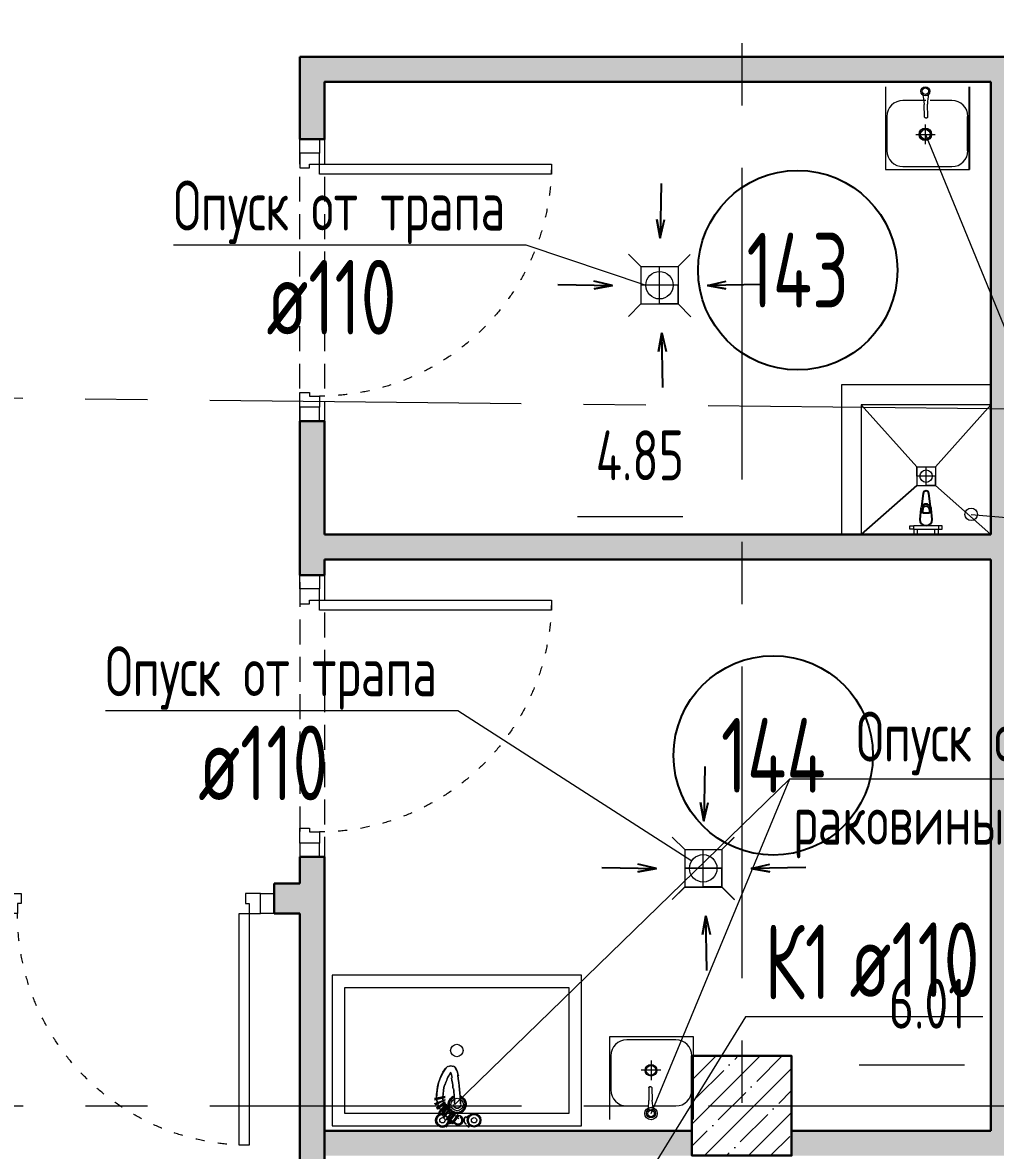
# Model space of a CAD drawing. Header units: millimetres. Extents: x -8689834 to 9420486, y -73560 to 166298.
# Drawn here: x -209120 to -205216, y 100422 to 104946 of the extents above; entities that cross this region are included whole.
import ezdxf
from ezdxf import colors
from ezdxf.entities.mleader import LeaderData, LeaderLine
from ezdxf.enums import TextEntityAlignment as Align
from ezdxf.math import Vec2, Vec3

# ---------------------------------------------------------------- set-up
doc = ezdxf.new("R2010")
doc.units = ezdxf.units.MM
doc.header["$MEASUREMENT"] = 0
for name, pattern in [('ACAD_ISO03W100', [30, 12, -18]), ('ADSK_Штриховая_ш2 п1', [3, 2, -1]), ('CENTER', [2, 1.25, -0.25, 0.25, -0.25])]:
    doc.linetypes.add(name, pattern=pattern)
doc.layers.get('0').update_dxf_attribs({"color": 250, "lineweight": 9})
for name, color, linetype, lineweight in [('АР_Двери', 175, 'Continuous', 18), ('АР_Колонны', 250, 'Continuous', 30), ('АР_Колонны Штрих', 250, 'Continuous', 5), ('АР_Маркер экспликации', 239, 'Continuous', 13), ('АР_Номер помещения', 1, 'Continuous', 25), ('АР_Оси', 195, 'Continuous', 9), ('АР_Отметки', 250, 'Continuous', 15), ('АР_Перегородки газоблок', 165, 'Continuous', 30), ('АР_Перегородки газоблок_Штрих', 165, 'Continuous', 5), ('АР_Помещения_площадь', 19, 'Continuous', 9), ('АР_тонкая линия', 250, 'Continuous', 0), ('ВК_канализация', 32, 'Continuous', 15), ('ТХ_пищеблок', 30, 'Continuous', 20)]:
    doc.layers.add(name, color=color, linetype=linetype, lineweight=lineweight)
for name, color, linetype in [('АР_Кровля дорожки', 245, 'Continuous'), ('Архитектура', 251, 'Continuous'), ('Строит. поддон', 7, 'Continuous'), ('ТХ_ВК_оборуд.ТХ', 250, 'Continuous'), ('ТХ_ВК_трапы', 5, 'Continuous')]:
    doc.layers.add(name, color=color, linetype=linetype)
doc.styles.add('ISOCPEUR', font='isocpeur.ttf', dxfattribs={"width": 0.7})
doc.styles.get("Standard").update_dxf_attribs({"font": 'isocpeur.ttf', "width": 0.7})
pattern_1 = [(50, (0, 0), (215.17805, -18.82564), [22.5, -247.5]), (355, (0, 0), (-41.6254, 225.65764), [18, -198]), (100.45144, (17.93, -1.57), (173.55265, 206.832), [19.12206, -210.34263]), (46.1842, (0, 60), (320.1724, -49.65578), [33.75, -371.25]), (96.63564, (26.68, 55.86), (280.3986, 292.2356), [28.6831, -315.51413]), (351.18416, (0, 60), (280.3986, 292.2356), [27, -297]), (21, (30, 45), (179.07212, -120.78567), [22.5, -247.5]), (326, (30, 45), (72.9946, 217.54501), [18, -198]), (71.45144, (44.92, 34.93), (252.06671, 96.75935), [19.12206, -210.34263]), (37.5, (0, 0), (3.647957, 99.868156), [0, -195.6, 0, -201, 0, -198.75]), (7.5, (0, 0), (78.92086, 118.323514), [0, -114.6, 0, -191.1, 0, -75.75]), (327.5, (-66.9, 0), (160.14673, -6.766462), [0, -75, 0, -234, 0, -310.5]), (317.5, (-96.9, 0), (174.95585, 30.031495), [0, -97.5, 0, -155.4, 0, -220.5])]

# ---------------------------------------------------------------- blocks, each defined once
blk = doc.blocks.new('*U373')
blk.add_lwpolyline([(-100, 80), (-100, 1010), (-140, 1010), (-140, 80)], close=True)
for points in [[(-1130, 0), (-1130, 80), (-1075, 80), (-1075, 0), (-1130, 0)], [(-1075, 80), (-1075, 0), (-1015, 0), (-1015, 40), (-1030, 40), (-1030, 80), (-1075, 80)], [(-55, 80), (-55, 0), (-115, 0), (-115, 40), (-100, 40), (-100, 80), (-55, 80)], [(0, 0), (0, 80), (-55, 80), (-55, 0), (0, 0)]]:
    blk.add_lwpolyline(points)
at = {"linetype": 'ACAD_ISO03W100', "ltscale": 3}
blk.add_arc((-100, 80), 930, 90, 180, dxfattribs=at)
blk = doc.blocks.new('*U55')
at = {"layer": 'АР_Номер помещения', "color": 7}
blk.add_circle((6639.8, 1841.2), 400, dxfattribs=at)
at = {"layer": 'АР_Помещения_площадь', "color": 7}
blk.add_line((8807.7, 1562.7), (8385.3, 1562.7), dxfattribs=at)
at = {"color": 7, "style": 'ISOCPEUR', "width": 0.7, "flags": 1}
blk.add_attdef('КАТЕГОРИЯ', (-499.2, -2092.2), '', height=250, dxfattribs=at)
at = {"layer": 'АР_Номер помещения', "color": 7, "style": 'ISOCPEUR', "width": 0.7}
blk.add_attdef('НОМЕР_ПОМЕЩЕНИЯ', text='', height=300, dxfattribs=at).set_placement((6639.8, 1841.2), align=Align.MIDDLE_CENTER)
at = {"layer": 'АР_Помещения_площадь', "color": 7, "style": 'ISOCPEUR', "width": 0.7}
blk.add_attdef('ПЛОЩАДЬ_ПОМЕЩЕНИЯ', text='', height=200, dxfattribs=at).set_placement((8812.6, 1809.2), align=Align.MIDDLE_RIGHT)
at = {"layer": 'АР_Помещения_площадь', "color": 7, "lineweight": 30, "width": 0.7, "flags": 104}
blk.add_attdef('ИМЯ_ПОМЕЩЕНИЯ', text='', height=100, dxfattribs=at).set_placement((157.6, 1217.1), align=Align.MIDDLE_CENTER)
blk = doc.blocks.new('*U56')
at = {"layer": 'АР_Номер помещения', "color": 7}
blk.add_circle((-7943.3, 3244.8), 400, dxfattribs=at)
at = {"layer": 'АР_Помещения_площадь', "color": 7}
blk.add_line((-7176, 2002.3), (-7598.4, 2002.3), dxfattribs=at)
at = {"color": 7, "style": 'ISOCPEUR', "width": 0.7, "flags": 1}
blk.add_attdef('КАТЕГОРИЯ', (-499.2, -2092.2), '', height=250, dxfattribs=at)
at = {"layer": 'АР_Номер помещения', "color": 7, "style": 'ISOCPEUR', "width": 0.7}
blk.add_attdef('НОМЕР_ПОМЕЩЕНИЯ', text='', height=300, dxfattribs=at).set_placement((-7943.3, 3244.8), align=Align.MIDDLE_CENTER)
at = {"layer": 'АР_Помещения_площадь', "color": 7, "style": 'ISOCPEUR', "width": 0.7}
blk.add_attdef('ПЛОЩАДЬ_ПОМЕЩЕНИЯ', text='', height=200, dxfattribs=at).set_placement((-7171.2, 2248.8), align=Align.MIDDLE_RIGHT)
at = {"layer": 'АР_Помещения_площадь', "color": 7, "lineweight": 30, "width": 0.7, "flags": 104}
blk.add_attdef('ИМЯ_ПОМЕЩЕНИЯ', text='', height=100, dxfattribs=at).set_placement((157.6, 1217.1), align=Align.MIDDLE_CENTER)
blk = doc.blocks.new('*U57')
at = {"layer": 'АР_Номер помещения', "color": 7}
blk.add_circle((-7168.2, 4654.6), 400, dxfattribs=at)
at = {"layer": 'АР_Помещения_площадь', "color": 7}
blk.add_line((-7629.3, 3665.4), (-8051.6, 3665.4), dxfattribs=at)
at = {"color": 7, "style": 'ISOCPEUR', "width": 0.7, "flags": 1}
blk.add_attdef('КАТЕГОРИЯ', (-499.2, -2092.2), '', height=250, dxfattribs=at)
at = {"layer": 'АР_Номер помещения', "color": 7, "style": 'ISOCPEUR', "width": 0.7}
blk.add_attdef('НОМЕР_ПОМЕЩЕНИЯ', text='', height=300, dxfattribs=at).set_placement((-7168.2, 4654.6), align=Align.MIDDLE_CENTER)
at = {"layer": 'АР_Помещения_площадь', "color": 7, "style": 'ISOCPEUR', "width": 0.7}
blk.add_attdef('ПЛОЩАДЬ_ПОМЕЩЕНИЯ', text='', height=200, dxfattribs=at).set_placement((-7624.4, 3911.9), align=Align.MIDDLE_RIGHT)
at = {"layer": 'АР_Помещения_площадь', "color": 7, "lineweight": 30, "width": 0.7, "flags": 104}
blk.add_attdef('ИМЯ_ПОМЕЩЕНИЯ', text='', height=100, dxfattribs=at).set_placement((157.6, 1217.1), align=Align.MIDDLE_CENTER)
blk = doc.blocks.new('_DotSmall')
at = {"color": 0, "linetype": 'ByBlock', "const_width": 0.5}
blk.add_lwpolyline([(-0.0625, 0, 1), (0.0625, 0, 1)], format="xyb", close=True, dxfattribs=at)
blk = doc.blocks.new('Трап ТХ')
at = {"layer": 'ТХ_ВК_трапы', "color": 5, "lineweight": 0}
for p, q in [((305243.2, -196674.3), (305292.9, -196724.5)), ((305491.2, -196675.5), (305442.2, -196724.5)), ((305292.9, -196724.5), (305292.9, -196874.5)), ((305292.9, -196724.5), (305442.2, -196724.5)), ((305367.6, -196874.5), (305367.6, -196724.5)), ((305442.2, -196724.5), (305442.2, -196874.5)), ((305442.2, -196799.5), (305292.9, -196799.5)), ((305442.2, -196874.5), (305442.2, -196799.5)), ((305243.2, -196924.3), (305292.9, -196874.5)), ((305292.9, -196874.5), (305442.2, -196874.5)), ((305442.2, -196874.5), (305367.6, -196874.5)), ((305493.2, -196925.5), (305442.2, -196874.5))]:
    blk.add_line(p, q, dxfattribs=at)
blk = doc.blocks.new('A$C985b353d')
at = {"layer": 'ТХ_ВК_трапы', "ltscale": 100}
for p, q in [((6.4, 408.7), (2.2, 189.2)), ((2.2, 189.2), (-11.2, 263.5)), ((-11.2, 263.5), (2.2, 189.2)), ((2.2, 189.2), (19.8, 264.3)), ((-407.4, 3.3), (-187.9, -0.9)), ((-187.9, -0.9), (-263, 16.7)), ((192.3, -0.9), (267.4, 16.7)), ((411.8, 3.3), (192.3, -0.9)), ((-187.9, -0.9), (-262.2, -14.3)), ((-262.2, -14.3), (-187.9, -0.9)), ((192.3, -0.9), (266.6, -14.3)), ((266.6, -14.3), (192.3, -0.9)), ((9.7, -190.8), (-3.8, -265.2)), ((-3.8, -265.2), (9.7, -190.8)), ((13.8, -410.3), (9.7, -190.8)), ((9.7, -190.8), (27.3, -265.9))]:
    blk.add_line(p, q, dxfattribs=at)
blk = doc.blocks.new('смеситель короткий')
for p, q in [((42, 21), (0, 25)), ((24.9, 13.6), (39.8, 13.6)), ((24.9, -13.6), (24.9, 13.6)), ((104.4, 11.1), (51.5, 17.7)), ((0, -25), (42, -21)), ((39.8, -13.6), (24.9, -13.6)), ((51.5, -17.7), (104.4, -11.1))]:
    blk.add_line(p, q)
for centre, major_axis, start_param, end_param in [((0, 0), (-17.7, 17.7), -0.785398, 2.356194), ((39.8, 0), (9.62, 9.62), 3.926991, 7.068583), ((40.1, 0), (-14.9, 14.9), -1.35736, -0.875625), ((40.1, 0), (14.9, 14.9), 4.498953, 6.496621), ((103, 0), (7.91, 7.91), 4.051589, 6.943986), ((40.1, 0), (14.9, 14.9), 4.017217, 4.498953)]:
    blk.add_ellipse(centre, major_axis=major_axis, ratio=1, start_param=start_param, end_param=end_param)
blk = doc.blocks.new('Подложка')
at = {"layer": 'АР_Колонны Штрих', "ltscale": 100}
h = blk.add_hatch(dxfattribs=at)
h.set_pattern_fill('ANSI35', scale=500)
h.set_pattern_definition([(45, (-1163486.01, 140672.16), (-88.388348, 88.388348), []), (45, (-1163397.63, 140672.16), (-88.388348, 88.388348), [156.25, -31.25, 0, -31.25])])
h.paths.add_polyline_path([(-206033.92, 100800.68), (-206433.92, 100800.68), (-206433.92, 100400.68), (-206033.92, 100400.68)])
at = {"layer": 'АР_Перегородки газоблок_Штрих', "ltscale": 100}
h = blk.add_hatch(dxfattribs=at)
h.set_pattern_fill('AR-CONC', scale=30)
h.set_pattern_definition(pattern_1)
h.paths.add_polyline_path([(-204369.88, 104807.72), (-204613.1, 104807.72), (-206233.92, 104807.72), (-206233.92, 104707.72), (-205234.39, 104707.72), (-205234.39, 103398.13), (-205134.39, 103397.07), (-205134.39, 104707.72), (-204369.88, 104707.72)])
h.paths.add_polyline_path([(-206233.92, 104807.72), (-208007.68, 104807.72), (-208007.65, 104477.32), (-207907.65, 104477.33), (-207907.67, 104707.72), (-206233.92, 104707.72)])
h.paths.add_polyline_path([(-206233.92, 102892.19), (-207907.68, 102892.19), (-207907.68, 103347.32), (-208007.68, 103347.32), (-208007.68, 102729.03), (-207907.68, 102729.03), (-207907.68, 102792.19), (-206233.92, 102792.19)])
h.paths.add_polyline_path([(-205134.39, 103397.07), (-205234.39, 103398.13), (-205234.38, 102892.19), (-206233.92, 102892.19), (-206233.92, 102792.19), (-205234.38, 102792.19), (-205234.38, 100500.68), (-205134.38, 100500.68)])
h = blk.add_hatch(dxfattribs=at)
h.set_pattern_fill('AR-CONC', scale=30)
h.set_pattern_definition(pattern_1)
h.paths.add_polyline_path([(-207907.67, 101599.03), (-208007.65, 101599.03), (-208007.67, 101492.43), (-208110.02, 101492.43), (-208110.02, 101372.43), (-208007.67, 101372.43), (-208007.66, 99600.68), (-211914.02, 99600.68), (-211914.05, 99480.68), (-208007.55, 99480.68), (-208007.65, 97939.71), (-207907.65, 97939.71), (-207907.66, 100400.68), (-206433.92, 100400.68), (-206433.92, 100500.68), (-207907.66, 100500.68)])
h = blk.add_hatch(dxfattribs=at)
h.set_pattern_fill('AR-CONC', scale=30)
h.set_pattern_definition(pattern_1)
h.paths.add_polyline_path([(-200433.92, 100500.68), (-203233.82, 100500.68), (-203233.92, 99100.68), (-203148.07, 99100.68), (-203148.08, 100400.68), (-200433.92, 100400.68)])
h.paths.add_polyline_path([(-203233.82, 100500.68), (-206033.92, 100500.68), (-206033.92, 100400.68), (-203268.08, 100400.68), (-203268.04, 99800.68), (-203268.04, 99100.68), (-203233.92, 99100.68)])
h.paths.add_polyline_path([(-203148.07, 99100.68), (-203268.05, 99100.68), (-203268.04, 96390.68), (-204900.88, 96390.65), (-204900.92, 96270.65), (-203063.98, 96270.68), (-203063.98, 96350.68), (-203063.88, 96390.68), (-203148.04, 96390.68)])
at = {"layer": 'АР_Колонны', "color": 7, "ltscale": 100}
blk.add_lwpolyline([(-206433.92, 100800.68), (-206033.92, 100800.68), (-206033.92, 100400.68), (-206433.92, 100400.68)], close=True, dxfattribs=at)
at = {"layer": 'АР_Оси', "color": 7, "linetype": 'CENTER', "ltscale": 1000}
for p, q in [((-206233.92, 134363.15), (-206233.92, 78630.8)), ((-224367.61, 103600.68), (-196974.04, 103310.68)), ((-224367.61, 100600.68), (-141189.21, 100600.68))]:
    blk.add_line(p, q, dxfattribs=at)
at = {"layer": 'АР_Перегородки газоблок', "color": 7, "ltscale": 100}
for p, q in [((-208007.68, 102729.03), (-207907.68, 102729.03)), ((-208007.67, 101599.03), (-207907.67, 101599.03))]:
    blk.add_line(p, q, dxfattribs=at)
for points in [[(-208007.65, 104477.32), (-208007.68, 104807.72)], [(-208007.68, 104807.72), (-204369.88, 104807.72)], [(-205234.39, 104707.72), (-207907.67, 104707.72), (-207907.65, 104477.33), (-208007.65, 104477.32)], [(-205234.38, 102892.19), (-205234.39, 104707.72)], [(-208007.68, 102729.03), (-208007.68, 103347.32)], [(-208007.68, 103347.32), (-207907.68, 103347.32)], [(-207907.68, 102892.19), (-207907.68, 103347.32)], [(-208007.68, 102892.19), (-208007.68, 102892.19)], [(-207907.68, 102892.19), (-205234.38, 102892.19)], [(-208007.68, 102792.19), (-208007.68, 102792.19)], [(-207907.68, 102729.03), (-207907.68, 102792.19)], [(-207907.68, 102792.19), (-205234.38, 102792.19)], [(-205234.38, 100500.68), (-205234.38, 102792.19)], [(-208007.67, 101492.43), (-208007.67, 101599.03)], [(-207907.67, 101328.24), (-207907.67, 101599.03)], [(-208110.02, 101372.43), (-208110.02, 101492.43)], [(-208110.02, 101492.43), (-208007.67, 101492.43)], [(-208110.02, 101372.43), (-208007.67, 101372.43)], [(-208007.66, 99600.68), (-208007.67, 101372.43)], [(-207907.66, 99452.38), (-207907.67, 101372.43)], [(-206433.92, 100500.68), (-207907.66, 100500.68)], [(-206033.92, 100500.68), (-205234.38, 100500.68)]]:
    blk.add_lwpolyline(points, dxfattribs=at)
at = {"layer": 'АР_тонкая линия', "color": 7, "linetype": 'ADSK_Штриховая_ш2 п1', "ltscale": 50}
for points in [[(-208007.78, 104477.32), (-208007.79, 103347.32)], [(-207907.65, 104477.33), (-207907.64, 103347.32)], [(-208007.65, 102701.52), (-208007.65, 101599.03)], [(-207907.68, 102729.03), (-207907.67, 101599.03)]]:
    blk.add_lwpolyline(points, dxfattribs=at)
at = {"layer": 'Архитектура', "color": 7, "lineweight": 25, "transparency": 33554684}
for p, q in [((-205320.45, 104355.72), (-205320.45, 104687.72)), ((-205326.45, 104431.72), (-205326.45, 104568.72))]:
    blk.add_line(p, q, dxfattribs=at)
at = {"layer": 'Строит. поддон', "color": 7, "lineweight": 0}
for p, q in [((-205834.38, 103492.19), (-205834.38, 102892.19)), ((-205234.38, 103492.19), (-205834.38, 103492.19)), ((-205559.59, 102926.41), (-205543.96, 102926.44)), ((-205559.57, 102913.38), (-205559.59, 102926.41)), ((-205543.96, 102927.74), (-205503.28, 102927.82)), ((-205543.93, 102912.11), (-205543.96, 102927.74)), ((-205503.28, 102927.82), (-205444.95, 102927.94)), ((-205444.95, 102927.94), (-205444.92, 102912.31)), ((-205429.31, 102926.67), (-205444.95, 102926.64)), ((-205429.29, 102913.64), (-205429.31, 102926.67)), ((-205543.93, 102913.41), (-205559.57, 102913.38)), ((-205444.92, 102912.31), (-205543.93, 102912.11)), ((-205543.93, 102912.11), (-205543.88, 102892.19)), ((-205528.25, 102892.22), (-205528.3, 102912.14)), ((-205460.55, 102912.27), (-205460.51, 102892.19)), ((-205444.92, 102913.61), (-205429.29, 102913.64)), ((-205444.88, 102892.22), (-205444.92, 102912.31))]:
    blk.add_line(p, q, dxfattribs=at)
blk.add_lwpolyline([(-205754.39, 103412.19), (-205531.89, 103163.76), (-205456.89, 103163.76), (-205234.39, 103412.18), (-205456.89, 103163.76), (-205456.89, 103089.13), (-205234.38, 102892.19), (-205456.89, 103089.13), (-205456.89, 103126.45), (-205531.89, 103126.45), (-205531.89, 103163.76), (-205531.89, 103089.13), (-205754.39, 102892.19), (-205531.89, 103089.13), (-205456.89, 103089.13), (-205494.39, 103089.13), (-205494.39, 103163.76)], dxfattribs=at)
blk.add_lwpolyline([(-205754.39, 103412.19), (-205754.39, 102892.19), (-205234.38, 102892.19), (-205234.38, 103412.19)], close=True, dxfattribs=at)
blk.add_circle((-205494.39, 103126.45, 0), 25, dxfattribs=at)
at = {"layer": 'ТХ_пищеблок', "color": 7}
for p, q in [((-205657.45, 104687.72), (-205657.45, 104355.72)), ((-205508.82, 104656.19, 5.12), (-205507.29, 104652.88, 5.12)), ((-205508.82, 104656.19, 5.12), (-205507.29, 104652.88, 5.12)), ((-205507.32, 104653.02, 5.12), (-205505.86, 104647.15, 5.12)), ((-205505.86, 104647.15, 5.12), (-205504.51, 104639.21, 5.12)), ((-205486.65, 104648.31, 5.12), (-205487.55, 104640.29, 5.12)), ((-205485.53, 104654.25, 5.12), (-205486.65, 104648.31, 5.12)), ((-205484.22, 104657.5, 5.12), (-205485.55, 104654.11, 5.12)), ((-205320.45, 104355.72), (-205320.45, 104687.72)), ((-205494.85, 104632.72), (-205587.45, 104632.72)), ((-205504.52, 104639.28, 5.12), (-205503.22, 104628.96, 5.12)), ((-205503.22, 104628.96, 5.12), (-205502.01, 104617.6, 5.12)), ((-205501.89, 104616.61, 5.12), (-205502.01, 104617.6, 5.12)), ((-205501.89, 104616.61, 5.12), (-205502.01, 104617.6, 5.12)), ((-205501.87, 104616.55, 5.12), (-205501.89, 104616.61, 5.12)), ((-205500.47, 104567.22, 5.12), (-205501.89, 104616.61, 5.12)), ((-205488.53, 104629.38, 5.12), (-205489.09, 104617.97, 5.12)), ((-205487.76, 104567.58, 5.12), (-205489.09, 104617.97, 5.12)), ((-205487.76, 104567.58, 5.12), (-205489.09, 104617.97, 5.12)), ((-205487.54, 104640.37, 5.12), (-205488.53, 104629.38, 5.12)), ((-205390.45, 104632.72), (-205477.73, 104632.72)), ((-205651.45, 104568.72), (-205651.45, 104431.72)), ((-205500.15, 104566.27, 5.12), (-205500.47, 104567.22, 5.12)), ((-205500.15, 104566.27, 5.12), (-205500.47, 104567.22, 5.12)), ((-205499.65, 104565.38, 5.12), (-205500.15, 104566.27, 5.12)), ((-205499.65, 104565.38, 5.12), (-205500.15, 104566.27, 5.12)), ((-205498.95, 104564.54, 5.12), (-205499.65, 104565.38, 5.12)), ((-205498.14, 104563.86, 5.12), (-205498.95, 104564.54, 5.12)), ((-205498.14, 104563.86, 5.12), (-205498.95, 104564.54, 5.12)), ((-205497.21, 104563.32, 5.12), (-205498.14, 104563.86, 5.12)), ((-205497.21, 104563.32, 5.12), (-205498.14, 104563.86, 5.12)), ((-205496.16, 104562.92, 5.12), (-205497.21, 104563.32, 5.12)), ((-205496.16, 104562.92, 5.12), (-205497.21, 104563.32, 5.12)), ((-205496.05, 104562.88, 5.12), (-205496.6, 104563.2, 5.12)), ((-205495.27, 104562.58, 5.12), (-205496.05, 104562.88, 5.12)), ((-205494.7, 104562.66, 5.12), (-205495.78, 104562.88, 5.12)), ((-205494.7, 104562.66, 5.12), (-205495.78, 104562.88, 5.12)), ((-205494.44, 104562.41, 5.12), (-205495.27, 104562.58, 5.12)), ((-205493.59, 104562.61, 5.12), (-205494.7, 104562.66, 5.12)), ((-205493.59, 104562.61, 5.12), (-205494.7, 104562.66, 5.12)), ((-205493.59, 104562.36, 5.12), (-205494.44, 104562.41, 5.12)), ((-205492.49, 104562.72, 5.12), (-205493.59, 104562.61, 5.12)), ((-205492.49, 104562.72, 5.12), (-205493.59, 104562.61, 5.12)), ((-205492.74, 104562.45, 5.12), (-205493.59, 104562.36, 5.12)), ((-205491.92, 104562.67, 5.12), (-205492.74, 104562.45, 5.12)), ((-205491.43, 104563.01, 5.12), (-205492.49, 104562.72, 5.12)), ((-205491.43, 104563.01, 5.12), (-205492.49, 104562.72, 5.12)), ((-205491.15, 104563.02, 5.12), (-205491.92, 104562.67, 5.12)), ((-205490.79, 104563.5, 5.12), (-205491.81, 104563.04, 5.12)), ((-205490.79, 104563.5, 5.12), (-205491.81, 104563.04, 5.12)), ((-205490.62, 104563.37, 5.12), (-205491.15, 104563.02, 5.12)), ((-205489.89, 104564.09, 5.12), (-205490.79, 104563.5, 5.12)), ((-205489.89, 104564.09, 5.12), (-205490.79, 104563.5, 5.12)), ((-205489.12, 104564.82, 5.12), (-205489.89, 104564.09, 5.12)), ((-205489.12, 104564.82, 5.12), (-205489.89, 104564.09, 5.12)), ((-205488.47, 104565.7, 5.12), (-205489.12, 104564.82, 5.12)), ((-205488.02, 104566.61, 5.12), (-205488.47, 104565.7, 5.12)), ((-205487.76, 104567.58, 5.12), (-205488.02, 104566.61, 5.12)), ((-205487.76, 104567.58, 5.12), (-205488.02, 104566.61, 5.12)), ((-205326.45, 104431.72), (-205326.45, 104568.72)), ((-205497.21, 104458.32, 5.12), (-205497.29, 104536.63, 5.12)), ((-205535.94, 104497.1, 5.12), (-205457.63, 104497.18, 5.12)), ((-205657.45, 104355.72), (-205320.45, 104355.72)), ((-205587.45, 104367.72), (-205390.45, 104367.72)), ((-206427.92, 100877.01), (-206764.92, 100877.01)), ((-206764.92, 100877.01), (-206764.92, 100545.01)), ((-206497.92, 100865.01), (-206694.92, 100865.01)), ((-206427.92, 100545.01), (-206427.92, 100877.01)), ((-206758.92, 100801.01), (-206758.92, 100664.01)), ((-206433.92, 100664.01), (-206433.92, 100801.01)), ((-206597.98, 100781.88), (-206597.89, 100703.56)), ((-206559.25, 100743.1), (-206637.56, 100743.01)), ((-206607.42, 100672.61), (-206607.16, 100673.58)), ((-206607.42, 100672.61), (-206607.16, 100673.58)), ((-206607.42, 100672.61), (-206606.1, 100622.22)), ((-206607.42, 100672.61), (-206606.1, 100622.22)), ((-206607.16, 100673.58), (-206606.71, 100674.5)), ((-206606.72, 100674.5), (-206606.06, 100675.38)), ((-206606.06, 100675.38), (-206605.29, 100676.1)), ((-206606.06, 100675.38), (-206605.29, 100676.1)), ((-206605.29, 100676.1), (-206604.39, 100676.7)), ((-206605.29, 100676.1), (-206604.39, 100676.7)), ((-206604.56, 100676.83), (-206604.03, 100677.18)), ((-206604.39, 100676.7), (-206603.37, 100677.15)), ((-206604.39, 100676.7), (-206603.37, 100677.15)), ((-206604.03, 100677.18), (-206603.27, 100677.52)), ((-206603.76, 100677.19), (-206602.69, 100677.47)), ((-206603.76, 100677.19), (-206602.69, 100677.47)), ((-206603.27, 100677.52), (-206602.45, 100677.74)), ((-206602.69, 100677.47), (-206601.59, 100677.59)), ((-206602.69, 100677.47), (-206601.59, 100677.59)), ((-206602.45, 100677.74), (-206601.6, 100677.83)), ((-206601.6, 100677.83), (-206600.75, 100677.79)), ((-206601.59, 100677.59), (-206600.49, 100677.54)), ((-206601.59, 100677.59), (-206600.49, 100677.54)), ((-206600.75, 100677.79), (-206599.92, 100677.62)), ((-206600.49, 100677.54), (-206599.41, 100677.31)), ((-206600.49, 100677.54), (-206599.41, 100677.31)), ((-206599.92, 100677.62), (-206599.13, 100677.32)), ((-206599.13, 100677.32), (-206598.58, 100677)), ((-206599.02, 100677.28), (-206597.98, 100676.88)), ((-206599.02, 100677.28), (-206597.98, 100676.88)), ((-206597.98, 100676.88), (-206597.05, 100676.34)), ((-206597.98, 100676.88), (-206597.05, 100676.34)), ((-206597.05, 100676.34), (-206596.24, 100675.66)), ((-206597.05, 100676.34), (-206596.24, 100675.66)), ((-206596.24, 100675.66), (-206595.53, 100674.82)), ((-206595.54, 100674.82), (-206595.04, 100673.93)), ((-206595.54, 100674.82), (-206595.04, 100673.93)), ((-206595.04, 100673.93), (-206594.72, 100672.98)), ((-206595.04, 100673.93), (-206594.72, 100672.98)), ((-206594.72, 100672.98), (-206593.3, 100623.59)), ((-206606.65, 100610.81), (-206606.1, 100622.22)), ((-206593.31, 100623.65), (-206593.3, 100623.59)), ((-206593.3, 100623.59), (-206593.17, 100622.6)), ((-206593.3, 100623.59), (-206593.17, 100622.6)), ((-206591.96, 100611.23), (-206593.17, 100622.59)), ((-206694.92, 100600.01), (-206607.63, 100600.01)), ((-206610.97, 100582.7), (-206609.63, 100586.09)), ((-206609.66, 100585.95), (-206608.54, 100591.89)), ((-206608.54, 100591.89), (-206607.64, 100599.9)), ((-206607.64, 100599.83), (-206606.65, 100610.81)), ((-206590.67, 100600.92), (-206591.96, 100611.23)), ((-206589.32, 100593.05), (-206590.68, 100600.99)), ((-206590.51, 100600.01), (-206497.92, 100600.01)), ((-206587.86, 100587.18), (-206589.32, 100593.05)), ((-206586.37, 100584.01), (-206587.9, 100587.32)), ((-206586.37, 100584.01), (-206587.9, 100587.32))]:
    blk.add_line(p, q, dxfattribs=at)
at = {"layer": 'ТХ_пищеблок', "color": 7, "lineweight": 0, "elevation": -38.25}
for points in [[(-207877.31, 101124.2), (-207877.31, 100520.68), (-206876.73, 100520.68), (-206876.73, 101124.2)], [(-207827.31, 101074.2), (-207827.31, 100570.68), (-206926.73, 100570.68), (-206926.73, 101074.2)], [(-207424.45, 100637.79), (-207466.76, 100629.33)], [(-207466.76, 100625.1), (-207424.45, 100633.56)], [(-207424.45, 100625.1), (-207466.76, 100608.17), (-207424.45, 100625.1), (-207462.53, 100603.94)], [(-207424.45, 100616.64), (-207458.3, 100591.25)], [(-207432.91, 100629.33), (-207432.91, 100625.1)], [(-207432.91, 100620.87), (-207432.91, 100616.64), (-207428.68, 100612.4), (-207432.91, 100616.64)], [(-207454.07, 100587.02), (-207424.45, 100612.4)], [(-207420.22, 100608.17), (-207449.84, 100574.32)], [(-207445.6, 100574.32), (-207415.99, 100603.94)], [(-207415.99, 100599.71), (-207441.37, 100565.86)], [(-207437.14, 100561.63), (-207411.75, 100595.48)], [(-207407.52, 100587.02), (-207432.91, 100553.17)], [(-207428.68, 100608.17), (-207428.68, 100603.94), (-207424.45, 100599.71), (-207420.22, 100595.48), (-207420.22, 100591.25), (-207420.22, 100595.48), (-207424.45, 100599.71), (-207428.68, 100603.94)], [(-207428.68, 100553.17), (-207403.29, 100587.02)], [(-207394.83, 100578.55), (-207420.22, 100544.71)], [(-207415.99, 100587.02), (-207411.75, 100587.02), (-207411.75, 100582.79), (-207411.75, 100587.02)], [(-207415.99, 100544.71), (-207390.6, 100578.55)], [(-207386.37, 100574.32), (-207411.75, 100536.24)], [(-207407.52, 100578.55), (-207403.29, 100574.32), (-207399.06, 100574.32), (-207403.29, 100574.32)], [(-207407.52, 100536.24), (-207382.14, 100570.09)], [(-207399.06, 100570.09), (-207390.6, 100565.86)], [(-207373.67, 100565.86), (-207399.06, 100527.78)], [(-207394.83, 100527.78), (-207369.44, 100561.63)], [(-207377.91, 100557.4), (-207369.44, 100548.94), (-207377.91, 100557.4), (-207386.37, 100561.63)], [(-207339.82, 100553.17), (-207327.13, 100561.63)], [(-207411.75, 100523.55), (-207420.22, 100515.09)], [(-207339.82, 100523.55), (-207327.13, 100515.09)]]:
    blk.add_lwpolyline(points, close=True, dxfattribs=at)
for points in [[(-207424.53, 100749.1, -0.0984024), (-207412.7, 100759.4, 0.0984024), (-207423.98, 100748.01, 0.1538852), (-207458.26, 100632.13, -0.1538852), (-207424.53, 100749.1)], [(-207380.94, 100529.86, -0.0163587), (-207400.56, 100542.82, 0.0163587), (-207379.59, 100530.15, 1.0001093), (-207363.53, 100555.02, -1.0001093), (-207380.94, 100529.86)]]:
    blk.add_lwpolyline(points, format="xyb", dxfattribs=at)
for points in [[(-207391.77, 100758.01, 0.2632025), (-207410.52, 100758.04, -0.2632025)], [(-207381.45, 100750.73, 0.1284458), (-207391.11, 100760.72, -0.1284458)], [(-207402.91, 100731.19, 0.0865616), (-207423.85, 100685.61, -0.0865616)], [(-207396.45, 100713.9, 0.0486418), (-207402.2, 100734.91, -0.0486418)], [(-207392.61, 100671.32, 0.021688), (-207398.26, 100713.01, -0.021688)], [(-207370.96, 100720.68, 0.0767929), (-207380.74, 100749.4, -0.0767929)], [(-207361.84, 100608.58, 0.0301525), (-207373.65, 100722.98, -0.0301525)], [(-207425.35, 100686.63, 0.0734966), (-207432.91, 100635.86, -0.0734966)], [(-207385.39, 100606.06, 0.0085311), (-207390.24, 100669.66, -0.0085311)], [(-207458.13, 100630.18, 0.0437078), (-207455.8, 100614.49, -0.0437078)], [(-207391.83, 100638.25, 0.4231027), (-207407.48, 100589.08, -0.4231027)], [(-207390.62, 100634.11, 0.4137794), (-207403.87, 100591.27, -0.4137794)], [(-207392.66, 100579.18, 1.1087074), (-207364.78, 100635.84, -1.1087074)], [(-207381.76, 100570.59, 0.9218437), (-207364.15, 100640.08, -0.9218437)], [(-207454.83, 100610.79, 0.0388219), (-207449.95, 100597.62, -0.0388219)], [(-207448.26, 100594.13, 0.0304455), (-207442.66, 100584.69, -0.0304455)], [(-207438.08, 100582.63, 0.0210487), (-207431.49, 100574.46, -0.0210487)], [(-207428.96, 100571.66, 0.0200707), (-207421.8, 100564.59, -0.0200707)], [(-207405.22, 100585.39, 0.0712357), (-207398.23, 100577.95, -0.0712357)], [(-207402.13, 100588.36, 0.0758007), (-207395.67, 100581.32, -0.0758007)], [(-207395, 100575.65, 0.0714966), (-207385.64, 100571.47, -0.0714966)], [(-207390.6, 100606.06, 1.0000493), (-207360.98, 100606.06, -1.0000493)], [(-207433.88, 100570.07, 3.3495143), (-207409.37, 100552.5, -3.3495143)], [(-207437.58, 100565.72, 2.5734002), (-207412.21, 100547.18, -2.5734002)], [(-207422.78, 100562.38, 0.1211221), (-207433.35, 100565.8, -0.1211221)], [(-207421.75, 100559.06, 0.0068665), (-207414.33, 100553.08, -0.0068665)], [(-207413.66, 100551.8, 0.1115713), (-207419.69, 100560.09, -0.1115713)], [(-207411.32, 100550.75, 0.0068783), (-207403.62, 100545.02, -0.0068783)], [(-207406.75, 100527.3, 0.2326026), (-207399.06, 100542.25, -0.2326026)], [(-207390.49, 100540.59, 0.0399114), (-207389.94, 100537.62, -0.0399114)], [(-207389.36, 100535.82, 1.8791485), (-207371.14, 100561.62, -1.8791485)], [(-207388.44, 100533.79, 1.6395732), (-207368.91, 100561.46, -1.6395732)], [(-207340.6, 100557.88, 0.5029621), (-207340.6, 100527.31, -0.5029621)]]:
    blk.add_lwpolyline(points, format="xyb", close=True, dxfattribs=at)
for points in [[(-207466.76, 100629.33), (-207466.76, 100629.33)], [(-207466.76, 100629.33), (-207466.76, 100629.33)], [(-207424.45, 100633.56), (-207424.45, 100633.56)], [(-207424.45, 100633.56), (-207424.45, 100633.56)], [(-207424.45, 100625.1), (-207424.45, 100625.1)], [(-207424.45, 100625.1), (-207424.45, 100625.1)], [(-207424.45, 100616.64), (-207424.45, 100616.64)], [(-207424.45, 100616.64), (-207424.45, 100616.64)], [(-207462.53, 100608.17), (-207462.53, 100608.17)], [(-207462.53, 100608.17), (-207462.53, 100608.17)], [(-207458.3, 100587.02), (-207458.3, 100587.02)], [(-207458.3, 100587.02), (-207458.3, 100587.02)], [(-207449.84, 100574.32), (-207449.84, 100574.32)], [(-207449.84, 100574.32), (-207449.84, 100574.32)], [(-207420.22, 100603.94), (-207420.22, 100603.94)], [(-207420.22, 100603.94), (-207420.22, 100603.94)], [(-207411.75, 100595.48), (-207411.75, 100595.48)], [(-207411.75, 100595.48), (-207411.75, 100595.48)], [(-207403.29, 100587.02), (-207403.29, 100587.02)], [(-207403.29, 100587.02), (-207403.29, 100587.02)], [(-207394.83, 100578.55), (-207394.83, 100578.55)], [(-207394.83, 100578.55), (-207394.83, 100578.55)], [(-207441.37, 100561.63), (-207441.37, 100561.63)], [(-207441.37, 100561.63), (-207441.37, 100561.63)], [(-207428.68, 100553.17), (-207428.68, 100553.17)], [(-207428.68, 100553.17), (-207428.68, 100553.17)], [(-207420.22, 100544.71), (-207420.22, 100544.71)], [(-207420.22, 100544.71), (-207420.22, 100544.71)], [(-207407.52, 100536.24), (-207407.52, 100536.24)], [(-207407.52, 100536.24), (-207407.52, 100536.24)], [(-207399.06, 100527.78), (-207399.06, 100527.78)], [(-207399.06, 100527.78), (-207399.06, 100527.78)], [(-207382.14, 100570.09), (-207382.14, 100570.09)], [(-207382.14, 100570.09), (-207382.14, 100570.09)], [(-207373.67, 100561.63), (-207373.67, 100561.63)], [(-207373.67, 100561.63), (-207373.67, 100561.63)]]:
    blk.add_lwpolyline(points, dxfattribs=at)
at = {"layer": 'ТХ_пищеблок', "color": 7}
for centre, radius in [((-205497.27, 104670.19, 5.12), 18.25), ((-205497.27, 104670.19, 5.12), 13), ((-207377.02, 100822.44, -38.25), 25), ((-206597.92, 100570.01), 18.25), ((-206597.92, 100570.01), 13)]:
    blk.add_circle(centre, radius, dxfattribs=at)
at = {"layer": 'ТХ_пищеблок', "color": 7, "lineweight": 0}
for centre, radius in [((-207435.03, 100542.59, -38.25), 10.58), ((-207435.03, 100542.59, -38.25), 10.58), ((-207308.09, 100542.59, -38.25), 27.5), ((-207308.09, 100542.59, -38.25), 27.5), ((-207308.09, 100542.59, -38.25), 23.27), ((-207308.09, 100542.59, -38.25), 23.27), ((-207308.09, 100542.59, -38.25), 10.58), ((-207308.09, 100542.59, -38.25), 10.58)]:
    blk.add_circle(centre, radius, dxfattribs=at)
at = {"layer": 'ТХ_пищеблок', "color": 7}
for centre, start, end in [((-205587.45, 104568.72), 90, 180), ((-205390.45, 104568.72), 0, 90), ((-205587.45, 104431.72), 180, 270), ((-205390.45, 104431.72), 270, 0), ((-206694.92, 100801.01), 90, 180), ((-206497.92, 100801.01), 0, 90), ((-206694.92, 100664.01), 180, 270), ((-206497.92, 100664.01), 270, 0)]:
    blk.add_arc(centre, 64, start, end, dxfattribs=at)
for centre, major_axis in [((-205497.25, 104497.14, 5.12), (-16.45, 16.45)), ((-205497.25, 104497.14, 5.12), (-13.47, 13.47)), ((-206597.93, 100743.06), (16.45, -16.45)), ((-206597.93, 100743.06), (13.47, -13.47))]:
    blk.add_ellipse(centre, major_axis=major_axis, ratio=1, start_param=4.712389, end_param=10.9955743, dxfattribs=at)
at = {"layer": 'АР_Двери', "color": 7, "xscale": -1}
for p, rotation in [((-208007.65, 104477.32), 270), ((-208007.65, 102729.02), 270), ((-208110.02, 101452.43), 180)]:
    blk.add_blockref('*U373', p, dxfattribs=dict(at, rotation=rotation))
at = {"layer": 'АР_Маркер экспликации', "color": 7}
ref = blk.add_blockref('*U57', (-198841.18, 99297.75), dxfattribs=at)
ref.add_attrib('НОМЕР_ПОМЕЩЕНИЯ', '143', dxfattribs={"layer": 'АР_Номер помещения', "color": 7, "height": 300, "style": 'ISOCPEUR', "width": 0.7}).set_placement((-206009.34, 103952.32), align=Align.MIDDLE_CENTER)
ref.add_attrib('ПЛОЩАДЬ_ПОМЕЩЕНИЯ', '4.85', dxfattribs={"layer": 'АР_Помещения_площадь', "color": 7, "height": 200, "style": 'ISOCPEUR', "width": 0.7}).set_placement((-206465.58, 103209.62), align=Align.MIDDLE_RIGHT)
ref = blk.add_blockref('*U56', (-198164.1, 98761.33), dxfattribs=at)
ref.add_attrib('НОМЕР_ПОМЕЩЕНИЯ', '144', dxfattribs={"layer": 'АР_Номер помещения', "color": 7, "height": 300, "style": 'ISOCPEUR', "width": 0.7}).set_placement((-206107.39, 102006.16), align=Align.MIDDLE_CENTER)
ref.add_attrib('ПЛОЩАДЬ_ПОМЕЩЕНИЯ', '6.01', dxfattribs={"layer": 'АР_Помещения_площадь', "color": 7, "height": 200, "style": 'ISOCPEUR', "width": 0.7}).set_placement((-205335.25, 101010.13), align=Align.MIDDLE_RIGHT)
ref = blk.add_blockref('*U55', (-217154.09, 98255.64), dxfattribs=at)
ref.add_attrib('НОМЕР_ПОМЕЩЕНИЯ', '145', dxfattribs={"layer": 'АР_Номер помещения', "color": 7, "height": 300, "style": 'ISOCPEUR', "width": 0.7}).set_placement((-210514.27, 100096.89), align=Align.MIDDLE_CENTER)
ref.add_attrib('ПЛОЩАДЬ_ПОМЕЩЕНИЯ', '6.92', dxfattribs={"layer": 'АР_Помещения_площадь', "color": 7, "height": 200, "style": 'ISOCPEUR', "width": 0.7}).set_placement((-208341.53, 100064.88), align=Align.MIDDLE_RIGHT)
at = {"layer": 'АР_тонкая линия', "color": 7, "ltscale": 500}
for p in [(-206564.04, 103891.88), (-206388.25, 101553.55)]:
    blk.add_blockref('A$C985b353d', p, dxfattribs=at)
at = {"layer": 'Строит. поддон', "color": 7, "lineweight": 0, "rotation": 90.00000000000001}
blk.add_blockref('смеситель короткий', (-205494.46, 102952.84), dxfattribs=at)
at = {"layer": 'ТХ_ВК_оборуд.ТХ', "color": 7}
for p in [(-511931.6, 300691.41), (-511755.81, 298353.08), (-511755.81, 298352.62)]:
    blk.add_blockref('Трап ТХ', p, dxfattribs=at)
at = {"layer": 'АР_Отметки', "color": 7}
ml = blk.add_multileader_mtext('Standard', dxfattribs=at)
ml.set_content('{\\W0.8;-2,730}', color=7, style='ISOCPEUR')
ml.set_leader_properties(color=256, linetype='Continuous', lineweight=-1)
ml.set_arrow_properties(name='DOTSMALL')
ml.build(insert=Vec2(0, 0))
ml.multileader.update_dxf_attribs({"has_text_frame": 1, "text_left_attachment_type": 4, "text_right_attachment_type": 4, "dogleg_length": 100, "arrow_head_size": 180})
ctx = ml.context
ctx.base_point, ctx.char_height, ctx.arrow_head_size, ctx.landing_gap_size, ctx.plane_origin = Vec3(-314791.32, 121809.02, 0), 250, 180, 50, Vec3(-319449.83, 117956.71, 0)
ctx.left_attachment, ctx.right_attachment = 4, 4
notes = []
notes.append((ctx, [(0, (0, 0, 0), (0, 0), (1, 0), 1, [])]))
ctx.mtext.insert, ctx.mtext.width, ctx.mtext.defined_height, ctx.mtext.line_spacing_style, ctx.mtext.flow_direction = Vec3(-314741.32, 122142.35, 0), 769.989, 343.89, 2, 5
ml = blk.add_multileader_mtext('Standard', dxfattribs=at)
ml.set_content('{\\W0.8;-2,430}', color=7, style='ISOCPEUR')
ml.set_leader_properties(color=256, linetype='Continuous', lineweight=-1)
ml.set_arrow_properties(name='DOTSMALL')
ml.build(insert=Vec2(0, 0))
ml.multileader.update_dxf_attribs({"has_text_frame": 1, "text_left_attachment_type": 4, "text_right_attachment_type": 4, "dogleg_length": 100, "arrow_head_size": 180})
ctx = ml.context
ctx.base_point, ctx.char_height, ctx.arrow_head_size, ctx.landing_gap_size, ctx.plane_origin = Vec3(-301002.25, 120038.58), 250, 180, 50, Vec3(-299949.55, 118383.41)
ctx.left_attachment, ctx.right_attachment = 4, 4
notes.append((ctx, [(0, (0, 0, 0), (0, 0), (1, 0), 1, [])]))
ctx.mtext.insert, ctx.mtext.width, ctx.mtext.line_spacing_style, ctx.mtext.flow_direction = Vec3(-300952.25, 120371.92), 852.697, 2, 5
ml = blk.add_multileader_mtext('Standard', dxfattribs=at)
ml.set_content('{\\W0.8;-2,430}', color=7, style='ISOCPEUR')
ml.set_leader_properties(color=256, linetype='Continuous', lineweight=-1)
ml.set_arrow_properties(name='DOTSMALL')
ml.build(insert=Vec2(0, 0))
ml.multileader.update_dxf_attribs({"has_text_frame": 1, "text_left_attachment_type": 4, "text_right_attachment_type": 4, "dogleg_length": 100, "arrow_head_size": 180})
ctx = ml.context
ctx.base_point, ctx.char_height, ctx.arrow_head_size, ctx.landing_gap_size, ctx.plane_origin = Vec3(-336711.89, 117132.66), 250, 180, 50, Vec3(-335659.19, 115477.48)
ctx.left_attachment, ctx.right_attachment = 4, 4
notes.append((ctx, [(0, (0, 0, 0), (0, 0), (1, 0), 1, [])]))
ctx.mtext.insert, ctx.mtext.width, ctx.mtext.line_spacing_style, ctx.mtext.flow_direction = Vec3(-336661.89, 117465.99), 852.697, 2, 5
ml = blk.add_multileader_mtext('Standard', dxfattribs=at)
ml.set_content('-0,180', color=7, style='ISOCPEUR')
ml.set_leader_properties(color=256, linetype='Continuous', lineweight=-1)
ml.set_arrow_properties(name='DOTSMALL')
ml.build(insert=Vec2(0, 0))
ml.multileader.update_dxf_attribs({"has_text_frame": 1, "text_left_attachment_type": 4, "text_right_attachment_type": 4, "dogleg_length": 100, "arrow_head_size": 180})
ctx = ml.context
ctx.base_point, ctx.char_height, ctx.arrow_head_size, ctx.landing_gap_size, ctx.plane_origin = Vec3(-211105.41, 105417.26), 250, 180, 50, Vec3(-213266.62, 104468.51)
ctx.left_attachment, ctx.right_attachment = 4, 4
notes.append((ctx, [(0, (0, 0, 0), (0, 0), (1, 0), 1, [])]))
ctx.mtext.insert, ctx.mtext.width, ctx.mtext.line_spacing_style, ctx.mtext.flow_direction = Vec3(-211055.41, 105750.6), 852.697, 2, 5
ml = blk.add_multileader_mtext('Standard', dxfattribs=at)
ml.set_content('-0,180', color=7, style='ISOCPEUR')
ml.set_leader_properties(color=256, linetype='Continuous', lineweight=-1)
ml.set_arrow_properties(name='DOTSMALL')
ml.build(insert=Vec2(0, 0))
ml.multileader.update_dxf_attribs({"has_text_frame": 1, "text_left_attachment_type": 4, "text_right_attachment_type": 4, "dogleg_length": 100, "arrow_head_size": 180})
ctx = ml.context
ctx.base_point, ctx.char_height, ctx.arrow_head_size, ctx.landing_gap_size, ctx.plane_origin = Vec3(-213996.85, 104111.6), 250, 180, 50, Vec3(-216158.06, 103162.85)
ctx.left_attachment, ctx.right_attachment = 4, 4
notes.append((ctx, [(0, (0, 0, 0), (0, 0), (1, 0), 1, [])]))
ctx.mtext.insert, ctx.mtext.width, ctx.mtext.line_spacing_style, ctx.mtext.flow_direction = Vec3(-213946.85, 104444.93), 852.697, 2, 5
ml = blk.add_multileader_mtext('Standard', dxfattribs=at)
ml.set_content('{\\W0.8;-2,730}', color=7, style='ISOCPEUR')
ml.set_leader_properties(color=256, linetype='Continuous', lineweight=-1)
ml.set_arrow_properties(name='DOTSMALL')
ml.build(insert=Vec2(0, 0))
ml.multileader.update_dxf_attribs({"has_text_frame": 1, "text_left_attachment_type": 4, "text_right_attachment_type": 4, "dogleg_length": 100, "arrow_head_size": 180})
ctx = ml.context
ctx.base_point, ctx.char_height, ctx.arrow_head_size, ctx.landing_gap_size, ctx.plane_origin = Vec3(-346371.36, 101933.6), 250, 180, 50, Vec3(-346327.75, 100655.48)
ctx.left_attachment, ctx.right_attachment = 4, 4
notes.append((ctx, [(0, (0, 0, 0), (0, 0), (1, 0), 1, [])]))
ctx.mtext.insert, ctx.mtext.width, ctx.mtext.defined_height, ctx.mtext.line_spacing_style, ctx.mtext.flow_direction = Vec3(-346321.36, 102266.93), 769.989, 343.89, 2, 5
ml = blk.add_multileader_mtext('Standard', dxfattribs=at)
ml.set_content('-2,500', color=7, style='ISOCPEUR')
ml.set_leader_properties(color=256, linetype='Continuous', lineweight=-1)
ml.set_arrow_properties(name='DOTSMALL')
ml.build(insert=Vec2(0, 0))
ml.multileader.update_dxf_attribs({"has_text_frame": 1, "text_left_attachment_type": 4, "text_right_attachment_type": 4, "dogleg_length": 100, "arrow_head_size": 180})
ctx = ml.context
ctx.base_point, ctx.char_height, ctx.arrow_head_size, ctx.landing_gap_size, ctx.plane_origin = Vec3(-213646.35, 100785.8), 250, 180, 50, Vec3(-216011.71, 100009.04)
ctx.left_attachment, ctx.right_attachment = 4, 4
notes.append((ctx, [(0, (0, 0, 0), (0, 0), (1, 0), 1, [])]))
ctx.mtext.insert, ctx.mtext.width, ctx.mtext.line_spacing_style, ctx.mtext.flow_direction = Vec3(-213596.35, 101119.13), 852.697, 2, 5
for ctx, leaders in notes:
    for number, flags, end, landing, length, lines in leaders:
        leader = LeaderData()
        leader.index, (leader.has_last_leader_line, leader.has_dogleg_vector, leader.attachment_direction) = number, flags
        leader.last_leader_point, leader.dogleg_vector, leader.dogleg_length = Vec3(end), Vec3(landing), length
        for number, points, colour, breaks in lines:
            line = LeaderLine()
            line.index, line.vertices, line.color, line.breaks = number, Vec3.list(points), colors.encode_raw_color(colour), breaks
            leader.lines.append(line)
        ctx.leaders.append(leader)

msp = doc.modelspace()

# ---------------------------------------------------------------- block references
at = {"layer": 'АР_Кровля дорожки', "color": 7}
msp.add_blockref('Подложка', (0, 0), dxfattribs=at)

# ---------------------------------------------------------------- next in the draw order: linework, layer by layer
at = {"layer": 'ВК_канализация', "color": 18, "lineweight": 13, "ltscale": 500, "true_color": 0x000000}
for points, elevation in [([(-205497.3, 104497.1), (-204856.2, 102933.1), (-203466, 102933.1)], 5.1), ([(-207385.4, 100606.1), (-206040.6, 101912.4)], -38.2)]:
    msp.add_lwpolyline(points, dxfattribs=dict(at, elevation=elevation))
for points in [[(-208513.7, 104054.3), (-207099.6, 104054.3), (-206619, 103891.9)], [(-205313.6, 102973), (-204856.2, 102933.1)], [(-208787.1, 102186.3), (-207373.1, 102186.3), (-206434.5, 101582.8)], [(-206597.9, 100570), (-206040.7, 101912.4), (-204650.6, 101912.4)], [(-205266.3, 100957), (-206218.8, 100957), (-206680.1, 100209.8)]]:
    msp.add_lwpolyline(points, dxfattribs=at)
at = {"layer": 'ВК_канализация', "color": 30, "lineweight": 13, "ltscale": 500, "true_color": 0xf26722}
for centre, radius in [((-205497.3, 104497.1, 5.1), 25), ((-206564, 103891.9), 55), ((-205313.6, 102973), 25), ((-206388.3, 101553.1), 55), ((-207375.8, 100606.1, -38.2), 25), ((-206597.9, 100570), 25)]:
    msp.add_circle(centre, radius, dxfattribs=at)

# ---------------------------------------------------------------- next in the draw order: texts
at = {"layer": 'ВК_канализация', "color": 18, "ltscale": 100, "true_color": 0x000000, "attachment_point": 4, "style": 'ISOCPEUR'}
for s, insert, char_height, width in [('Опуск от трапа', (-208513.7, 104184.3), 200, 5891.51), ('\\pxi-1,l1,t1,5;ø110', (-208141.1, 103843.9), 300, 7500), ('Опуск от трапа', (-208787.1, 102316.3), 200, 5891.51), ('\\pxi-1,l1,qc,t1,5;Опуск от \\Pраковины ø50', (-206040.6, 101887.3), 200, 1273.56), ('\\pxi-1,l1,t1,5;ø110', (-208414.6, 101975.9), 300, 7500), ('К1', (-206142.2, 101177.8), 300, 5891.51), ('\\pxi-1,l1,t1,5;ø110', (-205801.8, 101186.5), 300, 7500)]:
    msp.add_mtext(s, dxfattribs=dict(at, insert=insert, char_height=char_height, width=width))

doc.saveas('drawing.dxf')
